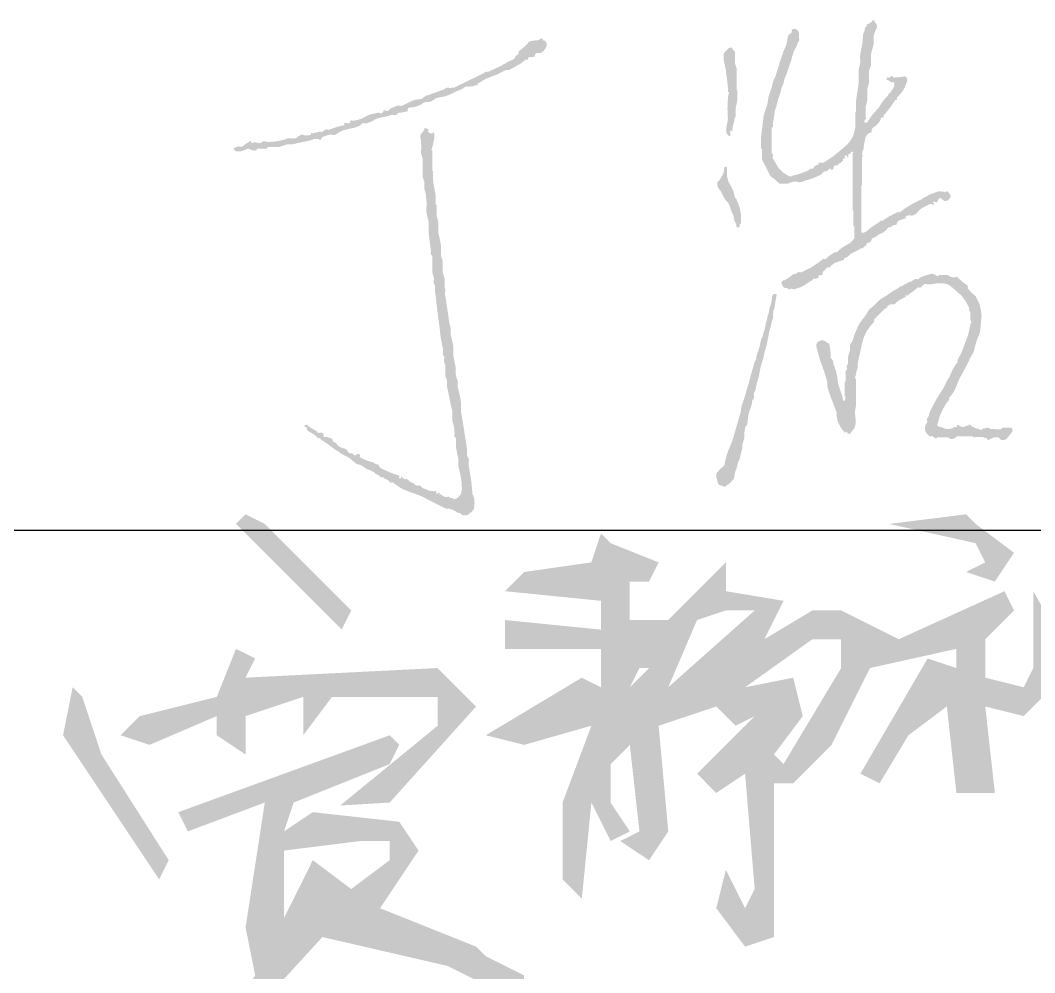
# Model space of a CAD drawing. Extents: x 4579863 to 4663963, y -547270 to -273670.
# Drawn here: x 4622131 to 4623398, y -345978 to -344788 of the extents above; entities that cross this region are included whole.
import ezdxf

# ---------------------------------------------------------------- set-up
doc = ezdxf.new("R2010")
doc.units = 0
doc.header["$LTSCALE"] = 1000
doc.header["$MEASUREMENT"] = 0
doc.layers.get('0').update_dxf_attribs({"linetype": 'CONTINUOUS'})

msp = doc.modelspace()

# ---------------------------------------------------------------- hatches: boundary and pattern name
h = msp.add_hatch(color=256)
h.dxf.hatch_style = 1
h.paths.add_polyline_path([(4622615.4, -344901.7), (4622615, -344900), (4622615.3, -344898.8), (4622616.5, -344897.4), (4622622.7, -344896.7), (4622625.9, -344895.9), (4622631.7, -344893.6), (4622634.2, -344891.4), (4622636, -344890.6), (4622639.3, -344890.3), (4622642.8, -344890), (4622644.6, -344889.4), (4622647.5, -344887.6), (4622648.8, -344887), (4622649.4, -344886.5), (4622650.2, -344885.4), (4622661.1, -344883.4), (4622666.5, -344881.5), (4622676.4, -344876.7), (4622681, -344875), (4622683.2, -344873.9), (4622687.3, -344871.2), (4622690.7, -344871), (4622692.5, -344870.9), (4622696, -344870.7), (4622698.5, -344869.8), (4622699.8, -344869.4), (4622702.5, -344869.1), (4622702.3, -344867.7), (4622703.3, -344866.5), (4622704.7, -344866.3), (4622709.6, -344863), (4622712.3, -344861.6), (4622717.8, -344859.3), (4622720.8, -344858), (4622722.3, -344857.5), (4622725.4, -344856.5), (4622730.2, -344854.1), (4622732.6, -344852.9), (4622737.4, -344850.5), (4622741, -344850.4), (4622743, -344849.7), (4622746.1, -344847.8), (4622753, -344844.3), (4622756.3, -344842.2), (4622762.4, -344837.5), (4622763.7, -344837.5), (4622764.4, -344837.5), (4622765.7, -344837.5), (4622765.5, -344836.1), (4622765.8, -344835.2), (4622766.8, -344834.2), (4622769.9, -344834.3), (4622771.5, -344834.1), (4622774.4, -344833.1), (4622774, -344831.1), (4622775.7, -344829.2), (4622777.7, -344829.3), (4622780.7, -344829.1), (4622782.4, -344828.5), (4622784.7, -344826.6), (4622786.6, -344824.2), (4622787.4, -344822.9), (4622788.6, -344820), (4622789, -344818.1), (4622788.7, -344816.7), (4622787.5, -344815.1), (4622786.8, -344813.9), (4622785.6, -344813.3), (4622784.2, -344813.5), (4622784.2, -344812.6), (4622784.2, -344812.2), (4622784.2, -344811.3), (4622781.9, -344811), (4622780.5, -344811.5), (4622778.8, -344813), (4622774.1, -344813.3), (4622771.8, -344813.7), (4622767.3, -344814.6), (4622762.2, -344820), (4622759.5, -344822.5), (4622753.7, -344827.1), (4622753.9, -344829.4), (4622753, -344831), (4622751, -344832), (4622749.6, -344833.5), (4622749, -344834.5), (4622748.3, -344836.4), (4622741.1, -344839.8), (4622737.6, -344841.6), (4622730.8, -344845.6), (4622724.7, -344848.4), (4622721.7, -344849.8), (4622715.6, -344852.7), (4622713.3, -344852.4), (4622711.8, -344852.9), (4622710.1, -344854.3), (4622695.3, -344861.5), (4622687.9, -344865.1), (4622673.1, -344872.3), (4622670.9, -344872.3), (4622669.8, -344872.5), (4622667.7, -344872.9), (4622664.8, -344872.2), (4622662.9, -344872.7), (4622660.6, -344874.5), (4622655.1, -344876.5), (4622652.4, -344877.5), (4622647, -344879.4), (4622645, -344879.7), (4622644, -344880.2), (4622642.6, -344881.6), (4622639.9, -344881.8), (4622638.4, -344882.2), (4622636.1, -344883.8), (4622634.6, -344884.6), (4622633.9, -344885.1), (4622632.8, -344886.5), (4622628, -344886.9), (4622625.5, -344887.3), (4622620.8, -344888.7), (4622615.6, -344891.3), (4622613, -344892.6), (4622607.8, -344895.2), (4622603.8, -344894.6), (4622601.5, -344895), (4622598, -344896.8), (4622594.5, -344897.9), (4622592.7, -344899), (4622590.3, -344901.7), (4622587.8, -344900.9), (4622586.4, -344900.8), (4622583.8, -344901.2), (4622584.5, -344901.4), (4622584.8, -344902.3), (4622584.3, -344902.8), (4622583.1, -344904.3), (4622581, -344904.6), (4622579.4, -344903.4), (4622570.4, -344905.2), (4622565.9, -344906.8), (4622557.7, -344911), (4622553, -344912.6), (4622550.6, -344913.2), (4622545.7, -344913.7), (4622545.6, -344913.2), (4622545, -344912.9), (4622544.6, -344913.2), (4622543.5, -344913.7), (4622543.1, -344914.8), (4622543.5, -344915.9), (4622541.6, -344917), (4622540.1, -344917.1), (4622538.1, -344916.4), (4622537.2, -344916.1), (4622536.5, -344916.3), (4622535.9, -344917), (4622535.9, -344917.8), (4622535.9, -344918.3), (4622535.9, -344919.2), (4622527.9, -344921.1), (4622524, -344922.3), (4622516.3, -344925.1), (4622514.2, -344924.4), (4622512.7, -344924.6), (4622510.8, -344925.7), (4622509.1, -344927.2), (4622507.6, -344927.7), (4622505.4, -344927.3), (4622501.5, -344928.2), (4622499.5, -344928.7), (4622495.6, -344929.5), (4622495.3, -344929.1), (4622495, -344928.9), (4622494.5, -344929), (4622494.5, -344929.8), (4622494.5, -344930.3), (4622494.5, -344931.1), (4622491.1, -344932), (4622489.2, -344932.1), (4622485.8, -344931.7), (4622483.7, -344931), (4622482.2, -344931.1), (4622480.3, -344932.2), (4622478.4, -344933.1), (4622477.4, -344933.9), (4622476, -344935.5), (4622473.8, -344935.5), (4622472.7, -344935.6), (4622470.5, -344936), (4622467.1, -344935.5), (4622465.1, -344935.8), (4622461.8, -344937.1), (4622453.2, -344939), (4622448.8, -344939.6), (4622440, -344940.4), (4622436.7, -344939.3), (4622434.3, -344939.6), (4622431.3, -344941.5), (4622428.2, -344941.3), (4622426.7, -344941.1), (4622423.7, -344940.4), (4622422.1, -344941.2), (4622421.1, -344941.3), (4622419.3, -344940.9), (4622419.7, -344940.1), (4622419.5, -344939.3), (4622418.8, -344938.8), (4622414.3, -344941.6), (4622412.1, -344943.1), (4622407.9, -344946.4), (4622404.4, -344945.7), (4622402.4, -344946), (4622399.2, -344947.5), (4622398.2, -344947.7), (4622397.7, -344948.8), (4622398.1, -344949.6), (4622399, -344950.5), (4622399.4, -344951), (4622400.3, -344951.8), (4622404.4, -344951.9), (4622406.6, -344951.7), (4622410.6, -344950.7), (4622414.1, -344948.8), (4622416.8, -344948.7), (4622420.4, -344950.2), (4622422.9, -344951.1), (4622424.7, -344950.9), (4622427, -344949.6), (4622427, -344949.2), (4622427, -344949), (4622427, -344948.6), (4622431.8, -344948.6), (4622434.2, -344948.6), (4622438.9, -344948.6), (4622439.8, -344947.7), (4622440.2, -344947.3), (4622441.1, -344946.4), (4622446.6, -344946.4), (4622449.3, -344946.4), (4622454.7, -344946.4), (4622458.7, -344945.1), (4622460.6, -344944.4), (4622464.5, -344943.1), (4622470, -344943.2), (4622472.8, -344942.8), (4622478.2, -344941.5), (4622484.3, -344940.2), (4622487.3, -344939.6), (4622493.4, -344938.2), (4622497.5, -344936.7), (4622499.9, -344936.3), (4622504.3, -344936.6), (4622504.6, -344937.4), (4622505.8, -344937.7), (4622506.5, -344937.1), (4622507.3, -344935.8), (4622507.8, -344935.2), (4622508.6, -344933.9), (4622511.9, -344932.8), (4622513.5, -344932.2), (4622516.8, -344931.1), (4622519.7, -344931.1), (4622521.1, -344931.2), (4622523.9, -344931.7), (4622530.9, -344927.2), (4622534.9, -344925.5), (4622543, -344923.5), (4622548.1, -344922.5), (4622550.7, -344921.7), (4622555.5, -344919.7), (4622556.6, -344918.6), (4622557.1, -344918.1), (4622558.2, -344917), (4622563.3, -344916.8), (4622566, -344916.2), (4622570.7, -344914.3), (4622574.4, -344912), (4622576.4, -344911.1), (4622580.5, -344909.9), (4622584.9, -344909), (4622587.1, -344908.6), (4622591.4, -344907.7), (4622594.2, -344906.4), (4622596, -344906.2), (4622599, -344906.6), (4622600.9, -344906.3), (4622602, -344905.6), (4622602.9, -344903.9), (4622607.9, -344903.3), (4622610.4, -344902.9)])
h.paths.add_polyline_path([(4622648.6, -344998.9), (4622647.5, -344993.2), (4622646.6, -344986.7), (4622646.5, -344983.4), (4622647, -344976.9), (4622646.5, -344976.9), (4622645.9, -344976.9), (4622645.9, -344966.4), (4622645.9, -344961.2), (4622645.9, -344950.7), (4622645, -344950.4), (4622644.7, -344949.2), (4622645.3, -344948.6), (4622646.9, -344942.5), (4622647.6, -344939.5), (4622648.6, -344933.3), (4622648.6, -344931.1), (4622648.4, -344929.9), (4622647.5, -344927.9), (4622645.7, -344929.5), (4622643.6, -344929.6), (4622641.5, -344928.4), (4622640.9, -344928.2), (4622640.5, -344927.3), (4622641, -344926.8), (4622641, -344925.2), (4622640.3, -344924.1), (4622638.8, -344923.5), (4622637.3, -344923.1), (4622636.3, -344923.2), (4622635, -344924.1), (4622635.7, -344924.2), (4622636, -344925.2), (4622635.5, -344925.7), (4622634.1, -344927.5), (4622633.3, -344928.4), (4622631.7, -344930), (4622631.1, -344932.1), (4622631, -344933.3), (4622631.2, -344935.5), (4622632.1, -344942.8), (4622632.2, -344946.6), (4622631.7, -344954), (4622632.6, -344957.1), (4622633, -344958.6), (4622633.9, -344961.6), (4622633.9, -344970.8), (4622633.9, -344975.4), (4622633.9, -344984.5), (4622634.8, -344986.7), (4622635.2, -344987.8), (4622636.1, -344989.9), (4622635.7, -344996.1), (4622636.1, -344999.3), (4622637.7, -345005.2), (4622638.6, -345013.9), (4622638.7, -345018.3), (4622638.3, -345027), (4622639.3, -345032.3), (4622640, -345034.9), (4622641.5, -345040), (4622641.5, -345046.1), (4622641.5, -345049.2), (4622641.5, -345055.3), (4622641.7, -345057), (4622641.8, -345057.9), (4622642.1, -345059.7), (4622642.9, -345066.6), (4622643.4, -345070.1), (4622644.2, -345077.1), (4622643.8, -345079.3), (4622644.3, -345080.9), (4622645.9, -345082.5), (4622645.9, -345090.8), (4622645.9, -345094.9), (4622645.9, -345103.2), (4622646.7, -345106.3), (4622647.2, -345107.8), (4622648.1, -345110.8), (4622647.4, -345114.3), (4622647.6, -345116.4), (4622649.1, -345119.6), (4622649.1, -345122.2), (4622649.1, -345123.5), (4622649.1, -345126.1), (4622649.4, -345127.8), (4622649.5, -345128.7), (4622649.7, -345130.4), (4622650.6, -345137.4), (4622651, -345140.9), (4622651.9, -345147.9), (4622652.3, -345151.8), (4622652.5, -345153.8), (4622653, -345157.7), (4622653.8, -345163.8), (4622654.3, -345166.8), (4622655.1, -345172.9), (4622655.9, -345181.7), (4622656.6, -345186.1), (4622658.4, -345194.7), (4622659.3, -345199), (4622659.4, -345201.3), (4622658.9, -345205.6), (4622659.8, -345206.9), (4622660.3, -345207.6), (4622661.1, -345208.9), (4622660.3, -345212.7), (4622660.6, -345215.1), (4622662.2, -345218.7), (4622662.2, -345224.3), (4622662.2, -345227.2), (4622662.2, -345232.8), (4622663.1, -345235), (4622663.5, -345236.1), (4622664.4, -345238.3), (4622664.2, -345244.4), (4622664.6, -345247.6), (4622666, -345253.5), (4622667.7, -345262.7), (4622668.7, -345267.3), (4622670.9, -345276.4), (4622670.9, -345281.2), (4622670.9, -345283.6), (4622670.9, -345288.4), (4622672.7, -345294.8), (4622673.2, -345298.1), (4622673.7, -345304.7), (4622673.3, -345307), (4622673.8, -345308.5), (4622675.3, -345310.2), (4622675.3, -345314.5), (4622675.3, -345316.7), (4622675.3, -345321), (4622676.6, -345327.6), (4622677.2, -345330.9), (4622678.6, -345337.4), (4622678.4, -345343.5), (4622678.7, -345346.7), (4622680.2, -345352.6), (4622681.9, -345361), (4622682.4, -345365.3), (4622682.9, -345373.9), (4622682.1, -345378.4), (4622681, -345380.8), (4622678, -345384.2), (4622675.2, -345385.9), (4622672.8, -345386.1), (4622669.8, -345384.8), (4622668.4, -345384.7), (4622667.5, -345384.3), (4622666.6, -345383.1), (4622663.3, -345383.7), (4622661.4, -345383.5), (4622658.4, -345382), (4622657.4, -345380.8), (4622656.1, -345380.4), (4622654.6, -345380.9), (4622655.1, -345379.7), (4622655, -345378.6), (4622654, -345377.7), (4622653, -345378.8), (4622652.4, -345379.3), (4622651.3, -345380.4), (4622651.1, -345378.9), (4622651, -345378.1), (4622650.7, -345375.9), (4622649.4, -345376.6), (4622647.9, -345376.8), (4622645.9, -345376), (4622642.7, -345376), (4622641, -345375.5), (4622638.3, -345373.9), (4622635.1, -345373.2), (4622633.5, -345372.3), (4622631.2, -345370.1), (4622631, -345369.4), (4622630.1, -345369.1), (4622629.5, -345369.5), (4622626.5, -345369.3), (4622624.8, -345368.7), (4622622.5, -345366.8), (4622619, -345365), (4622617.3, -345363.9), (4622614.3, -345361.3), (4622612, -345361.4), (4622610.7, -345361), (4622608.8, -345359.7), (4622608, -345358.8), (4622607.5, -345358.4), (4622606.7, -345357.5), (4622606.7, -345358.6), (4622606.7, -345359.2), (4622606.7, -345360.3), (4622605.8, -345360.3), (4622605.4, -345360.3), (4622604.5, -345360.3), (4622604.1, -345359.2), (4622604.5, -345358), (4622605.6, -345357.5), (4622595.8, -345354), (4622591, -345352.1), (4622581.6, -345347.7), (4622579.9, -345346.1), (4622579.2, -345345), (4622578.4, -345342.8), (4622575.8, -345342.7), (4622574.4, -345342.2), (4622572.4, -345340.6), (4622565, -345338.4), (4622561.3, -345336.9), (4622554.4, -345333.6), (4622555.5, -345333.1), (4622555.9, -345331.9), (4622555.5, -345330.8), (4622553.9, -345330.1), (4622552.8, -345330), (4622551.1, -345330.3), (4622550.9, -345331.3), (4622549.8, -345331.8), (4622548.9, -345331.4), (4622547.4, -345330.6), (4622546.7, -345330), (4622545.7, -345328.7), (4622543.7, -345329.2), (4622542.3, -345328.8), (4622540.8, -345327.6), (4622539.1, -345325), (4622537.7, -345323.8), (4622534.8, -345322.7), (4622531.4, -345321.7), (4622529.7, -345320.7), (4622527.2, -345318.3), (4622525.4, -345316.3), (4622524.2, -345315.5), (4622521.7, -345314.5), (4622521.5, -345312.5), (4622520.8, -345311.2), (4622519, -345310.2), (4622517, -345309.7), (4622516, -345309.3), (4622514.1, -345308.5), (4622512.4, -345308.9), (4622511.3, -345308.7), (4622509.7, -345308), (4622510.1, -345306.2), (4622509.8, -345305), (4622508.6, -345303.6), (4622507.4, -345303.3), (4622506.7, -345303.2), (4622505.4, -345303.1), (4622504.3, -345303.9), (4622502.5, -345303.3), (4622502.1, -345302), (4622497.2, -345299.1), (4622494.8, -345297.6), (4622490.1, -345294.4), (4622489, -345293.3), (4622487.1, -345293.6), (4622486.3, -345294.9), (4622485.9, -345295.1), (4622485.7, -345295.5), (4622485.8, -345296), (4622487.1, -345295.8), (4622488, -345296.1), (4622489, -345297.1), (4622489.5, -345299.7), (4622490.5, -345301.2), (4622492.9, -345302.5), (4622497.4, -345305), (4622499.5, -345306.6), (4622503.2, -345310.2), (4622504.6, -345309.9), (4622505.8, -345310.5), (4622506.5, -345311.8), (4622514.1, -345316.7), (4622517.8, -345319.3), (4622525, -345324.9), (4622527.8, -345326.3), (4622529.1, -345327.2), (4622531.5, -345329.2), (4622539.9, -345333.6), (4622543.9, -345336.2), (4622551.1, -345342.3), (4622555, -345343.4), (4622556.9, -345344.2), (4622560.4, -345346.1), (4622562.8, -345348.2), (4622564.4, -345349.1), (4622567.5, -345349.9), (4622571.2, -345351.6), (4622573, -345352.7), (4622576.2, -345355.4), (4622578.6, -345356.4), (4622579.8, -345357.2), (4622581.6, -345359.2), (4622583.1, -345358.6), (4622584.4, -345359), (4622585.4, -345360.3), (4622589.1, -345361.8), (4622590.8, -345362.9), (4622593.6, -345365.7), (4622595.9, -345365.4), (4622597.3, -345365.8), (4622599, -345367.3), (4622606.4, -345372.3), (4622610.4, -345374.4), (4622618.7, -345377.7), (4622628.5, -345381.1), (4622633.4, -345383.2), (4622642.6, -345388), (4622650.9, -345392.1), (4622655, -345394.2), (4622663.3, -345398.4), (4622666.4, -345398.3), (4622668, -345398.5), (4622670.9, -345399.5), (4622673.6, -345400.8), (4622674.9, -345401.6), (4622677.5, -345403.3), (4622679.9, -345403.6), (4622681.2, -345404.3), (4622682.9, -345406), (4622686.6, -345406.7), (4622688.8, -345406.4), (4622692.2, -345404.9), (4622693, -345403.3), (4622694.2, -345402.6), (4622696, -345402.7), (4622695.7, -345401.3), (4622696.3, -345400.1), (4622697.6, -345399.5), (4622698.5, -345393.9), (4622698.6, -345391), (4622698.2, -345385.3), (4622697.3, -345383.1), (4622696.9, -345382), (4622696, -345379.9), (4622695, -345367.6), (4622694.2, -345361.5), (4622692.2, -345349.4), (4622691.3, -345344.6), (4622691.2, -345342.2), (4622691.6, -345337.4), (4622690.8, -345335.2), (4622690.3, -345334.1), (4622689.4, -345331.9), (4622689, -345322.3), (4622688.4, -345317.5), (4622686.7, -345308), (4622684.9, -345295.8), (4622683.9, -345289.7), (4622681.8, -345277.5), (4622681.8, -345272.7), (4622681.8, -345270.3), (4622681.8, -345265.5), (4622680.3, -345257.6), (4622679.5, -345253.7), (4622677.5, -345245.9), (4622677.8, -345241.1), (4622677.5, -345238.5), (4622675.8, -345233.9), (4622675, -345229.6), (4622674.9, -345227.4), (4622675.3, -345223), (4622674, -345216.5), (4622673.4, -345213.2), (4622672, -345206.7), (4622672, -345201.9), (4622672, -345199.5), (4622672, -345194.7), (4622670.7, -345189), (4622670.1, -345186.2), (4622668.8, -345180.5), (4622669, -345174.9), (4622668.7, -345171.9), (4622667.1, -345166.4), (4622665.5, -345154.6), (4622664.6, -345148.7), (4622662.8, -345137), (4622661.9, -345131.4), (4622661.8, -345128.5), (4622662.2, -345122.8), (4622661.8, -345122.8), (4622661.1, -345122.8), (4622661.1, -345118), (4622661.1, -345115.6), (4622661.1, -345110.8), (4622660.3, -345107.8), (4622659.8, -345106.3), (4622658.9, -345103.2), (4622658.9, -345097.6), (4622658.9, -345094.7), (4622658.9, -345089.1), (4622658.1, -345086.4), (4622657.6, -345085.1), (4622656.8, -345082.5), (4622656.8, -345077.7), (4622656.8, -345075.3), (4622656.8, -345070.5), (4622655.7, -345064), (4622655.1, -345060.7), (4622653.5, -345054.2), (4622653.5, -345048.5), (4622653.5, -345045.7), (4622653.5, -345040), (4622652.6, -345037), (4622652.2, -345035.5), (4622651.3, -345032.4), (4622651.3, -345026.8), (4622651.3, -345023.9), (4622651.3, -345018.3), (4622650.9, -345018.3), (4622650.2, -345018.3), (4622650.2, -345013.9), (4622650.2, -345011.7), (4622650.2, -345007.4), (4622649.1, -345001.7)])
h.paths.add_polyline_path([(4623059.2, -345211), (4623060.6, -345204), (4623061.5, -345200.5), (4623063.6, -345193.6), (4623064.4, -345189.3), (4623064.9, -345187.1), (4623065.7, -345182.7), (4623066.7, -345177.4), (4623067.4, -345174.8), (4623069, -345169.7), (4623069.6, -345165.6), (4623070.2, -345163.6), (4623071.7, -345159.9), (4623071.5, -345154.6), (4623071.9, -345151.8), (4623073.4, -345146.8), (4623074.4, -345140.2), (4623075, -345137), (4623076.1, -345130.4), (4623074.8, -345130.2), (4623074.1, -345130.1), (4623072.8, -345129.9), (4623071.9, -345130.8), (4623071.5, -345131.2), (4623070.6, -345132.1), (4623069.7, -345138.9), (4623069, -345142.4), (4623066.8, -345149), (4623066.4, -345152.5), (4623066, -345154.3), (4623064.7, -345157.7), (4623064.1, -345161.2), (4623063.7, -345163), (4623062.5, -345166.4), (4623061.6, -345171.7), (4623060.9, -345174.3), (4623059.2, -345179.5), (4623058.7, -345182.2), (4623058.3, -345183.5), (4623057, -345186), (4623055.9, -345189.9), (4623055.5, -345191.8), (4623054.8, -345195.8), (4623053.1, -345201), (4623052.2, -345203.6), (4623050.5, -345208.9), (4623050.2, -345211.6), (4623049.7, -345213), (4623048.3, -345215.4), (4623043.6, -345232.4), (4623041.2, -345240.9), (4623036.3, -345257.9), (4623034.6, -345263.1), (4623033.7, -345265.7), (4623032, -345270.9), (4623031.3, -345276), (4623030.8, -345278.6), (4623029.3, -345283.5), (4623025.8, -345295.7), (4623024.1, -345301.8), (4623020.5, -345314), (4623016.1, -345324.3), (4623014.2, -345329.7), (4623011.3, -345340.6), (4623010.8, -345343.8), (4623009.6, -345345.5), (4623006.9, -345347.2), (4623004.5, -345349.8), (4623003.3, -345351.1), (4623000.9, -345353.7), (4623000.7, -345357.7), (4623000.9, -345359.7), (4623002, -345363.5), (4623002.6, -345366.4), (4623003.8, -345368.1), (4623006.4, -345369.5), (4623008.2, -345369.6), (4623009.3, -345370), (4623010.7, -345371.1), (4623016, -345367.7), (4623018.5, -345365.5), (4623022.7, -345360.8), (4623023.6, -345354.8), (4623024.4, -345351.8), (4623026.5, -345346.1), (4623027.3, -345342), (4623028, -345340), (4623029.8, -345336.3), (4623030.9, -345331), (4623031.5, -345328.4), (4623033.1, -345323.2), (4623033.3, -345317.9), (4623033.9, -345315.1), (4623035.8, -345310.2), (4623035.7, -345304.5), (4623035.9, -345301.6), (4623036.9, -345296), (4623037.8, -345295.1), (4623038.2, -345294.7), (4623039.1, -345293.8), (4623039.7, -345288.6), (4623040.1, -345286), (4623040.7, -345280.7), (4623042.4, -345275.5), (4623043.3, -345272.9), (4623045, -345267.7), (4623045.2, -345264.4), (4623045.8, -345262.6), (4623047.8, -345260.1), (4623047.5, -345256.1), (4623047.8, -345253.9), (4623049.4, -345250.3), (4623050.9, -345243.2), (4623051.8, -345239.7), (4623053.8, -345232.8), (4623055.4, -345224), (4623056.5, -345219.6)])
h.paths.add_polyline_path([(4623175.2, -345268.8), (4623175.2, -345255.7), (4623175.2, -345249.2), (4623175.2, -345236.1), (4623174, -345235.5), (4623173.8, -345233.8), (4623174.7, -345232.8), (4623175.4, -345228.4), (4623175.9, -345226.2), (4623177.4, -345221.9), (4623177.3, -345217.6), (4623177.5, -345215.3), (4623178.5, -345211), (4623180, -345204.1), (4623180.8, -345200.6), (4623182.3, -345193.6), (4623184.2, -345186.4), (4623185.5, -345182.9), (4623188.8, -345176.2), (4623192.3, -345171.2), (4623194.2, -345168.8), (4623198.1, -345164.2), (4623197.7, -345162.9), (4623197.9, -345162), (4623198.6, -345160.9), (4623203.6, -345155.9), (4623206.1, -345153.4), (4623211.1, -345148.4), (4623212.5, -345147.8), (4623213.1, -345147.4), (4623214.4, -345146.8), (4623214.2, -345145.4), (4623215.2, -345144.2), (4623216.6, -345144.1), (4623217.6, -345143.1), (4623218.5, -345142.8), (4623219.9, -345143), (4623222.5, -345143), (4623224.2, -345142.3), (4623225.8, -345140.2), (4623230.2, -345137.2), (4623232.5, -345135.9), (4623237.3, -345133.7), (4623237.3, -345132.8), (4623237.3, -345132.4), (4623237.3, -345131.5), (4623238.8, -345132.1), (4623240.1, -345131.7), (4623241.1, -345130.4), (4623245.9, -345127.2), (4623248.2, -345125.5), (4623252.5, -345121.7), (4623254.5, -345122.2), (4623255.9, -345121.9), (4623257.4, -345120.6), (4623258.7, -345119.3), (4623259.4, -345118.7), (4623260.7, -345117.4), (4623264.4, -345117.9), (4623266.2, -345118), (4623270, -345117.9), (4623274.2, -345117), (4623276.5, -345116.7), (4623280.8, -345116.8), (4623285, -345117), (4623287.2, -345117.3), (4623291.2, -345118.5), (4623297.6, -345123.9), (4623300.7, -345126.6), (4623307, -345132.1), (4623311.4, -345138.1), (4623313.3, -345141.3), (4623316.8, -345147.9), (4623316.1, -345149.5), (4623316.5, -345151.1), (4623317.9, -345152.2), (4623317.9, -345156.6), (4623317.9, -345158.8), (4623317.9, -345163.1), (4623319, -345163.7), (4623319.3, -345165.4), (4623318.4, -345166.4), (4623315.8, -345178.4), (4623314.1, -345184.3), (4623309.7, -345195.8), (4623307, -345203), (4623305.3, -345206.5), (4623301.5, -345213.2), (4623302.1, -345214.7), (4623301.7, -345216), (4623300.4, -345217), (4623296.7, -345223.1), (4623295.1, -345226.3), (4623292.3, -345232.8), (4623291.7, -345234.3), (4623291.2, -345235), (4623290.1, -345236.1), (4623287.9, -345240.4), (4623286.8, -345242.6), (4623284.7, -345247), (4623276.9, -345259.3), (4623273.3, -345265.6), (4623266.7, -345278.6), (4623266.2, -345281.8), (4623265.5, -345283.6), (4623263.4, -345286.2), (4623264.2, -345289), (4623263.9, -345290.9), (4623262.3, -345293.3), (4623261.7, -345293.4), (4623261.4, -345294.4), (4623261.8, -345294.9), (4623261.3, -345298.4), (4623261.5, -345300.4), (4623262.9, -345303.6), (4623264.6, -345305.4), (4623265.5, -345306.2), (4623267.2, -345308), (4623269.7, -345307.6), (4623271.3, -345308), (4623273.2, -345309.6), (4623274.2, -345310.5), (4623275.9, -345310.2), (4623276.5, -345309.1), (4623281.7, -345309.1), (4623284.3, -345309.1), (4623289.6, -345309.1), (4623293, -345311), (4623295.7, -345311.1), (4623299.4, -345309.6), (4623300, -345309.2), (4623300.3, -345308.8), (4623300.4, -345308), (4623308.7, -345308), (4623312.9, -345308), (4623321.1, -345308), (4623321.8, -345309.1), (4623323.4, -345309.4), (4623324.4, -345308.5), (4623330.1, -345308.5), (4623333, -345308.8), (4623338.6, -345310.2), (4623338.8, -345311.4), (4623339.5, -345312.1), (4623340.7, -345312.3), (4623345.3, -345309.9), (4623348.1, -345309.2), (4623353.3, -345309.1), (4623354.6, -345310.4), (4623355.2, -345311), (4623356.5, -345312.3), (4623359.2, -345312.5), (4623360.6, -345312.3), (4623363.1, -345311.2), (4623365.9, -345307.7), (4623367.3, -345306), (4623370.2, -345302.5), (4623370.7, -345300.4), (4623370.4, -345298.9), (4623369.1, -345297.1), (4623364.7, -345297.1), (4623362.5, -345297.1), (4623358.2, -345297.1), (4623357.3, -345298), (4623356.9, -345298.4), (4623356, -345299.3), (4623350.8, -345299), (4623348.2, -345298.9), (4623342.9, -345298.7), (4623341.1, -345297.4), (4623339.6, -345297.1), (4623337.5, -345297.6), (4623335.9, -345297.8), (4623335.2, -345297.9), (4623333.7, -345298.2), (4623332.4, -345299.7), (4623330.3, -345299.9), (4623328.8, -345298.7), (4623325.1, -345297.9), (4623323.3, -345297.2), (4623320.1, -345295.5), (4623318.5, -345294.1), (4623317.6, -345293.5), (4623315.7, -345292.7), (4623315.7, -345293.6), (4623315.7, -345294), (4623315.7, -345294.9), (4623314.4, -345294.6), (4623313.7, -345294.5), (4623312.4, -345294.4), (4623311.8, -345295), (4623311.5, -345295.3), (4623310.8, -345296), (4623307.9, -345296.1), (4623306.3, -345295.7), (4623303.7, -345294.4), (4623303.1, -345293.7), (4623302.4, -345293.5), (4623301.5, -345293.8), (4623301.5, -345294.7), (4623301.5, -345295.1), (4623301.5, -345296), (4623298.8, -345296.1), (4623297.2, -345296.6), (4623295, -345298.2), (4623289.8, -345298.7), (4623286.9, -345298.4), (4623281.9, -345296.5), (4623279.6, -345296.1), (4623278.5, -345295.6), (4623276.5, -345294.4), (4623278.9, -345285.2), (4623280.6, -345280.6), (4623284.7, -345272), (4623287.2, -345267.9), (4623288.6, -345265.9), (4623291.7, -345262.2), (4623291.2, -345260.7), (4623291.6, -345259.4), (4623292.8, -345258.4), (4623297, -345252.6), (4623298.8, -345249.3), (4623301.5, -345242.6), (4623304.4, -345235.9), (4623306.1, -345232.6), (4623309.7, -345226.3), (4623311.9, -345221.9), (4623313, -345219.8), (4623315.2, -345215.4), (4623317.8, -345210.1), (4623319.2, -345207.5), (4623322.2, -345202.3), (4623324.6, -345192.5), (4623326.1, -345187.7), (4623329.9, -345178.4), (4623330.2, -345176.7), (4623330.3, -345175.8), (4623330.4, -345174), (4623331.1, -345167.5), (4623331.4, -345164.2), (4623332, -345157.7), (4623331.3, -345151.5), (4623330.8, -345148.4), (4623329.3, -345142.4), (4623327.4, -345138.5), (4623326.4, -345136.5), (4623324.4, -345132.6), (4623320.2, -345129.1), (4623318.2, -345127.1), (4623314.6, -345122.8), (4623315.1, -345121), (4623314.5, -345119.5), (4623313, -345118.5), (4623308.1, -345114.9), (4623305.8, -345112.9), (4623301.5, -345108.7), (4623297.4, -345109.4), (4623295, -345109.2), (4623290.5, -345107.3), (4623290.6, -345106.5), (4623285.9, -345106.5), (4623283.5, -345106.5), (4623278.7, -345106.5), (4623278, -345107.6), (4623276.4, -345107.9), (4623275.4, -345107), (4623272, -345105), (4623269.3, -345104.7), (4623265.6, -345105.9), (4623261.6, -345107), (4623259.6, -345107.7), (4623255.8, -345109.2), (4623254.4, -345110.1), (4623253.7, -345110.7), (4623252.5, -345111.9), (4623250.2, -345111.3), (4623248.5, -345111.6), (4623246.5, -345113), (4623245.3, -345113.6), (4623244.7, -345114.1), (4623243.8, -345115.2), (4623242.3, -345114.7), (4623241, -345115.1), (4623240, -345116.3), (4623237, -345117.4), (4623235.5, -345118.2), (4623232.9, -345120.1), (4623231, -345120.4), (4623230, -345120.9), (4623228.6, -345122.3), (4623222.3, -345125.9), (4623219.2, -345127.9), (4623213.3, -345132.1), (4623206.4, -345136.2), (4623203.1, -345138.8), (4623197.5, -345144.6), (4623192.6, -345148.6), (4623190.5, -345151.2), (4623187.2, -345156.6), (4623180.4, -345165.6), (4623177.5, -345170.7), (4623173, -345181.1), (4623171.6, -345186.4), (4623170.5, -345189), (4623167.6, -345193.6), (4623167.7, -345198.5), (4623167.4, -345201), (4623165.9, -345205.6), (4623165.1, -345209.9), (4623165, -345212.1), (4623165.4, -345216.5), (4623164.5, -345218.2), (4623164.1, -345219.1), (4623163.2, -345220.8), (4623164.1, -345222.9), (4623163.7, -345224.7), (4623162.1, -345226.3), (4623162.1, -345231.5), (4623162.1, -345234.1), (4623162.1, -345239.4), (4623161, -345239.4), (4623161, -345246.8), (4623161, -345250.5), (4623161, -345257.9), (4623161.9, -345258.2), (4623162.2, -345259.4), (4623161.6, -345260.1), (4623161.7, -345261.4), (4623161.6, -345262.1), (4623161, -345263.3), (4623160.2, -345263.3), (4623159.7, -345263.3), (4623158.9, -345263.3), (4623158.5, -345260.2), (4623158.2, -345258.7), (4623157.2, -345255.7), (4623155.5, -345250.5), (4623154.6, -345247.9), (4623152.9, -345242.6), (4623151.5, -345232.2), (4623150.3, -345227), (4623146.9, -345217), (4623146.5, -345213.9), (4623145.7, -345212.3), (4623143.6, -345210), (4623143.3, -345202.5), (4623142.9, -345198.8), (4623141.4, -345191.4), (4623140, -345191.7), (4623138.8, -345191.1), (4623138.2, -345189.8), (4623135.4, -345188.4), (4623133.7, -345188), (4623130.5, -345188.2), (4623130.5, -345188.7), (4623129.9, -345189), (4623129.5, -345188.7), (4623126.9, -345190.6), (4623125.8, -345192.6), (4623125.6, -345195.8), (4623127.4, -345202.3), (4623128.3, -345205.6), (4623130, -345212.1), (4623134.1, -345223.1), (4623135.9, -345228.7), (4623139.3, -345239.9), (4623139.2, -345244.5), (4623139.6, -345246.9), (4623140.9, -345251.3), (4623144.9, -345262.3), (4623147, -345267.7), (4623151.2, -345278.6), (4623151.1, -345283.4), (4623151.5, -345285.9), (4623152.9, -345290.5), (4623155.7, -345296.2), (4623157.5, -345298.8), (4623161.6, -345303.6), (4623162.1, -345302.6), (4623163.2, -345302.1), (4623164.3, -345302.5), (4623164.3, -345303.4), (4623164.3, -345303.8), (4623164.3, -345304.7), (4623166.1, -345304.4), (4623167.3, -345304.7), (4623168.7, -345305.8), (4623168.2, -345304), (4623168.8, -345302.5), (4623170.3, -345301.4), (4623171.1, -345299.9), (4623171.7, -345299.2), (4623173, -345298.2), (4623174.3, -345294), (4623174.7, -345291.7), (4623174.7, -345287.3), (4623173.9, -345279.9), (4623174, -345276.1)])
h.paths.add_polyline_path([(4623133.9, -345102.1), (4623135.4, -345101), (4623137.2, -345099.3), (4623138.1, -345098.4), (4623139.8, -345096.7), (4623141.4, -345097.1), (4623142.8, -345096.5), (4623143.6, -345095), (4623147.1, -345092.2), (4623149.2, -345091), (4623153.4, -345089.6), (4623156, -345088.7), (4623157.3, -345088.3), (4623160, -345087.4), (4623160, -345086.8), (4623160, -345085.8), (4623163.8, -345084.1), (4623165.7, -345082.8), (4623168.7, -345079.8), (4623173, -345077.6), (4623175.2, -345076.5), (4623179.6, -345074.4), (4623180.2, -345074), (4623180.5, -345073.5), (4623180.6, -345072.7), (4623182.1, -345073.2), (4623183.5, -345072.9), (4623184.5, -345071.6), (4623185.8, -345070.5), (4623186.6, -345070), (4623188.3, -345069.5), (4623188.1, -345068.1), (4623188.4, -345067.2), (4623189.4, -345066.2), (4623192, -345065.7), (4623193.5, -345064.7), (4623194.8, -345062.4), (4623194.8, -345061.7), (4623194.8, -345060.7), (4623198.5, -345059.3), (4623200.4, -345058.3), (4623203.5, -345055.8), (4623209.1, -345053.1), (4623211.8, -345051.1), (4623216, -345046.6), (4623217.7, -345047), (4623219, -345046.4), (4623219.9, -345044.9), (4623222.2, -345044.3), (4623223.4, -345043.9), (4623225.8, -345043.3), (4623226.4, -345040.6), (4623227.7, -345039.1), (4623230.2, -345037.9), (4623233, -345036.8), (4623234.4, -345036.4), (4623237.3, -345035.7), (4623237.1, -345034.3), (4623237.4, -345033.4), (4623238.4, -345032.4), (4623240, -345032.1), (4623241.6, -345031.9), (4623245.2, -345032.1), (4623247.3, -345031.6), (4623250.3, -345029.7), (4623255, -345024.7), (4623257.9, -345022.5), (4623264, -345019.4), (4623266.2, -345018.2), (4623267.5, -345017.9), (4623270, -345017.7), (4623270.9, -345018.6), (4623272.3, -345018.6), (4623273.2, -345017.7), (4623272.1, -345016.6), (4623271.6, -345016.1), (4623270.5, -345015), (4623272.7, -345014.9), (4623273.9, -345015.2), (4623275.9, -345016.1), (4623277.1, -345013.9), (4623277.6, -345012.8), (4623278.7, -345010.6), (4623280.2, -345010.1), (4623281.5, -345010.5), (4623282.5, -345011.7), (4623283.7, -345012.3), (4623284.4, -345012.8), (4623285.2, -345013.9), (4623287.5, -345014), (4623288.8, -345013.6), (4623290.6, -345012.3), (4623291.5, -345011.4), (4623292, -345011), (4623292.8, -345010.1), (4623293.4, -345007.9), (4623293.1, -345006.4), (4623291.7, -345004.7), (4623290.7, -345002.9), (4623289.4, -345002.1), (4623287.4, -345001.9), (4623287.1, -345002.8), (4623285.9, -345003.1), (4623285.2, -345002.5), (4623280, -345001.9), (4623277.1, -345002.2), (4623272.1, -345004.1), (4623268, -345005.5), (4623265.9, -345006.5), (4623262.3, -345009), (4623260.4, -345009.3), (4623259.4, -345009.9), (4623258, -345011.2), (4623253.6, -345013.4), (4623251.4, -345014.5), (4623247.1, -345016.6), (4623239.9, -345020.9), (4623236.4, -345023.2), (4623229.7, -345028.1), (4623227.4, -345027.8), (4623225.9, -345028.2), (4623224.2, -345029.7), (4623222.3, -345030), (4623221.3, -345030.5), (4623219.9, -345031.9), (4623217.9, -345032.2), (4623216.9, -345032.7), (4623215.5, -345034.1), (4623212.7, -345035.5), (4623211.4, -345036.4), (4623209, -345038.4), (4623206.3, -345038.7), (4623204.9, -345039.4), (4623203, -345041.1), (4623196.1, -345045.4), (4623192.8, -345047.9), (4623186.6, -345053.1), (4623185.1, -345053.3), (4623184.3, -345053.4), (4623182.8, -345053.7), (4623182.6, -345053.2), (4623182.2, -345053.1), (4623181.7, -345053.1), (4623181.7, -345029.6), (4623181.7, -345017.8), (4623181.7, -344994.3), (4623182.8, -344994.3), (4623182.8, -344979.9), (4623182.8, -344972.7), (4623182.8, -344958.4), (4623183.3, -344958.3), (4623183.6, -344957.7), (4623183.4, -344957.3), (4623182.8, -344954.2), (4623183.1, -344952.4), (4623184.5, -344949.6), (4623185.2, -344943.3), (4623185.8, -344940.1), (4623187.2, -344933.9), (4623189.4, -344930.7), (4623191.2, -344929.2), (4623194.8, -344927.9), (4623194.5, -344925.6), (4623194.9, -344924.1), (4623196.4, -344922.4), (4623200.6, -344919.2), (4623202.5, -344917.3), (4623205.7, -344913.2), (4623205.9, -344910.9), (4623207.7, -344909.3), (4623210.1, -344909.4), (4623209.5, -344907.9), (4623209.9, -344906.5), (4623211.1, -344905.5), (4623216.7, -344898.6), (4623219.3, -344895), (4623224.2, -344887.6), (4623225.1, -344887.6), (4623225.5, -344887.6), (4623226.4, -344887.6), (4623225.9, -344885.8), (4623226.5, -344884.3), (4623228, -344883.2), (4623233.5, -344876.6), (4623235.7, -344872.7), (4623238.9, -344864.7), (4623239.2, -344862.7), (4623239, -344861.6), (4623238.4, -344859.8), (4623237.7, -344859.1), (4623237.4, -344858.8), (4623236.7, -344858.2), (4623230.9, -344859.1), (4623227.9, -344859.4), (4623222, -344859.8), (4623221.4, -344858.5), (4623220.2, -344857.9), (4623218.8, -344858.2), (4623217.6, -344859.5), (4623216.1, -344859.9), (4623214.4, -344859.3), (4623213.6, -344860.8), (4623213.5, -344861.9), (4623213.7, -344863), (4623215, -344862.6), (4623215.5, -344863.1), (4623218.1, -344864.9), (4623219.9, -344865.6), (4623223.1, -344865.8), (4623222.9, -344869.9), (4623222.3, -344872), (4623220.4, -344875.6), (4623219.1, -344876.3), (4623218.5, -344877.4), (4623218.8, -344878.9), (4623217.4, -344878.7), (4623216.2, -344879.6), (4623216, -344881), (4623210.5, -344887.1), (4623207.9, -344890.4), (4623203.5, -344897.4), (4623197.2, -344904.4), (4623194.2, -344908.1), (4623188.8, -344915.9), (4623187.7, -344915.9), (4623187.2, -344915.9), (4623186.1, -344915.9), (4623185.6, -344914.1), (4623186.2, -344912.6), (4623187.7, -344911.5), (4623188, -344911.1), (4623187.7, -344910.5), (4623187.2, -344910.4), (4623187.2, -344904.8), (4623187.2, -344901.9), (4623187.2, -344896.3), (4623188.1, -344892.8), (4623188.5, -344891.1), (4623189.4, -344887.6), (4623189.4, -344881.9), (4623189.4, -344879.1), (4623189.4, -344873.4), (4623190.2, -344870.4), (4623190.7, -344868.8), (4623191.5, -344865.8), (4623191.5, -344859.7), (4623191.5, -344856.6), (4623191.5, -344850.5), (4623192.4, -344848.4), (4623192.8, -344847.3), (4623193.7, -344845.1), (4623193.7, -344839.9), (4623193.7, -344837.3), (4623193.7, -344832), (4623194.8, -344826.7), (4623195.5, -344824.1), (4623197, -344819), (4623197, -344814.6), (4623197, -344812.4), (4623197, -344808.1), (4623198.1, -344805), (4623198.6, -344803.5), (4623199.7, -344800.4), (4623201.1, -344797.7), (4623201.3, -344795.8), (4623200.8, -344792.8), (4623199.3, -344791.4), (4623198.7, -344790.4), (4623198.1, -344788.5), (4623196.6, -344788.2), (4623195.5, -344788.8), (4623194.8, -344790.1), (4623192.3, -344791.7), (4623190.9, -344792.5), (4623188.3, -344793.9), (4623188.5, -344795.3), (4623187.9, -344796.5), (4623186.6, -344797.2), (4623185.9, -344800.7), (4623185.3, -344802.5), (4623183.9, -344805.9), (4623183.5, -344814.2), (4623182.9, -344818.4), (4623181.2, -344826.6), (4623180.3, -344832.2), (4623180.2, -344835.1), (4623180.6, -344840.7), (4623179.8, -344844.2), (4623179.3, -344846), (4623178.5, -344849.4), (4623178.5, -344856.2), (4623178.5, -344859.6), (4623178.5, -344866.3), (4623178.2, -344867.9), (4623178.1, -344868.6), (4623177.9, -344870.1), (4623177.1, -344876.2), (4623176.6, -344879.3), (4623175.7, -344885.4), (4623175.5, -344886.9), (4623175.4, -344887.7), (4623175.2, -344889.2), (4623175.2, -344894.6), (4623175.2, -344897.4), (4623175.2, -344902.8), (4623174.1, -344902.8), (4623174.1, -344910.7), (4623174.1, -344914.6), (4623174.1, -344922.4), (4623173.1, -344926.8), (4623172.5, -344929), (4623171.4, -344933.3), (4623167, -344940.1), (4623164.3, -344943.2), (4623158.3, -344948.6), (4623149.3, -344956), (4623144.6, -344959.5), (4623134.9, -344966), (4623132.3, -344966), (4623131, -344966), (4623128.4, -344966), (4623128.4, -344966.9), (4623128.4, -344967.3), (4623128.4, -344968.2), (4623125, -344969.4), (4623123.3, -344970.7), (4623121.3, -344973.6), (4623118.9, -344973.4), (4623117.4, -344974.1), (4623115.8, -344975.8), (4623108.1, -344978.7), (4623104.2, -344980), (4623096.2, -344982.3), (4623094.4, -344983.1), (4623093.3, -344983.2), (4623091.3, -344982.9), (4623085.6, -344979.5), (4623082.9, -344977.3), (4623078.3, -344972.5), (4623075.2, -344967.3), (4623073.7, -344964.7), (4623070.6, -344959.5), (4623071.5, -344957.4), (4623071.1, -344955.6), (4623069.6, -344954), (4623069.6, -344941.4), (4623069.6, -344935.1), (4623069.6, -344922.4), (4623071.1, -344921.3), (4623071.6, -344919.9), (4623071.2, -344918.1), (4623072.1, -344912.8), (4623072.5, -344910.2), (4623073.4, -344905), (4623073.7, -344901.4), (4623074.2, -344899.6), (4623075.5, -344896.3), (4623077.4, -344888.8), (4623078.5, -344885.1), (4623081, -344877.8), (4623081.8, -344873.7), (4623082.4, -344871.7), (4623084.3, -344868), (4623085.5, -344862.6), (4623086.4, -344859.9), (4623088.6, -344854.9), (4623090.8, -344848.4), (4623091.9, -344845.1), (4623094.1, -344838.6), (4623096.3, -344830.4), (4623097.8, -344826.4), (4623101.7, -344819), (4623102.3, -344816.6), (4623102.9, -344815.4), (4623104.4, -344813.5), (4623103.9, -344809.6), (4623103.8, -344807.6), (4623103.9, -344803.7), (4623102.9, -344801.6), (4623102, -344800.6), (4623100, -344799.3), (4623097.9, -344798.8), (4623096.4, -344799.1), (4623094.6, -344800.4), (4623095.1, -344802.2), (4623094.5, -344803.7), (4623093, -344804.8), (4623091.9, -344805.9), (4623091.3, -344806.4), (4623090.2, -344807.5), (4623088.9, -344815.8), (4623087.6, -344820), (4623084.3, -344827.7), (4623082.5, -344832.9), (4623081.6, -344835.5), (4623079.9, -344840.7), (4623079.5, -344842.5), (4623079.2, -344843.3), (4623078.8, -344845.1), (4623077.1, -344850.3), (4623076.2, -344852.9), (4623074.5, -344858.2), (4623072.2, -344863.2), (4623071.3, -344865.8), (4623070.1, -344871.2), (4623068.4, -344876.5), (4623067.5, -344879.1), (4623065.7, -344884.3), (4623064.8, -344891.4), (4623063.9, -344895), (4623061.4, -344901.7), (4623060.1, -344906), (4623059.7, -344908.2), (4623059.2, -344912.6), (4623058.3, -344919.6), (4623057.9, -344923.1), (4623057, -344930), (4623056.8, -344931.8), (4623056.7, -344932.7), (4623056.5, -344934.4), (4623056.5, -344940.1), (4623056.5, -344942.9), (4623056.5, -344948.6), (4623056.9, -344948.6), (4623057.6, -344948.6), (4623057.6, -344953.8), (4623057.6, -344956.4), (4623057.6, -344961.6), (4623057.8, -344962.1), (4623057.9, -344962.3), (4623058.1, -344962.7), (4623061.2, -344968.8), (4623062.7, -344971.9), (4623065.7, -344978), (4623067.9, -344982.1), (4623069.6, -344984), (4623073.4, -344986.7), (4623075.8, -344988.9), (4623077, -344990), (4623079.4, -344992.1), (4623083.7, -344992.1), (4623085.9, -344992.1), (4623090.2, -344992.1), (4623094.8, -344990.3), (4623097.4, -344989.9), (4623102.2, -344989.9), (4623102.3, -344990.4), (4623102.9, -344990.7), (4623103.3, -344990.5), (4623106.2, -344990.3), (4623107.7, -344990), (4623110.4, -344988.9), (4623118.8, -344986.3), (4623123, -344984.8), (4623131.1, -344981.2), (4623132.8, -344979.5), (4623133.7, -344978.6), (4623135.4, -344976.9), (4623137.8, -344977), (4623139.3, -344976.4), (4623140.9, -344974.7), (4623141.4, -344973.7), (4623142.8, -344973.4), (4623143.6, -344974.2), (4623144.7, -344974.9), (4623146.1, -344974.7), (4623146.9, -344973.6), (4623147.1, -344971.6), (4623147.8, -344970.3), (4623149.6, -344969.3), (4623151.2, -344969.6), (4623152.6, -344969.1), (4623153.4, -344967.6), (4623155.9, -344966.3), (4623157, -344965.4), (4623158.9, -344963.3), (4623158.9, -344962.2), (4623158.9, -344961.6), (4623158.9, -344960.5), (4623160.1, -344960.9), (4623161.1, -344960.8), (4623162.1, -344960), (4623161.1, -344959.5), (4623160.6, -344958.4), (4623161, -344957.3), (4623162.3, -344957.3), (4623163, -344957.3), (4623164.3, -344957.3), (4623163.8, -344958.1), (4623164.4, -344959.3), (4623165.4, -344959.5), (4623165.4, -344957.7), (4623165.4, -344956.8), (4623165.4, -344955.1), (4623166.8, -344955.3), (4623168, -344954.8), (4623168.7, -344953.5), (4623169.6, -344952.5), (4623171, -344952.5), (4623171.9, -344953.5), (4623171.6, -344954.1), (4623170.8, -344954), (4623170.8, -344982.8), (4623170.8, -344997.1), (4623170.8, -345025.9), (4623171.3, -345025.9), (4623171.9, -345025.9), (4623171.9, -345033.7), (4623171.9, -345037.7), (4623171.9, -345045.5), (4623172.4, -345045.5), (4623173, -345045.5), (4623173, -345051.6), (4623173, -345054.6), (4623173, -345060.7), (4623169.4, -345065), (4623167.1, -345066.9), (4623162.1, -345069.5), (4623157.4, -345072.5), (4623155.2, -345074.2), (4623151.2, -345078.2), (4623149, -345077.9), (4623147.5, -345078.3), (4623145.8, -345079.8), (4623142, -345082.2), (4623140.2, -345083.7), (4623137.1, -345086.9), (4623135.2, -345086.2), (4623133.6, -345086.5), (4623132.2, -345088), (4623122.4, -345094.8), (4623117.2, -345097.9), (4623106.6, -345103.2), (4623103.9, -345102.7), (4623102.2, -345103.2), (4623100, -345104.9), (4623097.4, -345105.2), (4623096, -345105.8), (4623094.1, -345107.6), (4623089.7, -345110.6), (4623087.4, -345111.9), (4623082.6, -345114.1), (4623082.3, -345115.4), (4623082.2, -345116.1), (4623082.1, -345117.4), (4623083.4, -345119.8), (4623084.3, -345121), (4623086.4, -345122.8), (4623088.8, -345122.7), (4623090.3, -345123.3), (4623091.9, -345125), (4623093.1, -345123.5), (4623095.2, -345123.2), (4623096.8, -345124.5), (4623105.8, -345121.6), (4623110.2, -345119.5), (4623118, -345114.1), (4623119.9, -345113.4), (4623120.8, -345112.6), (4623121.8, -345110.8), (4623124.5, -345110.8), (4623125.9, -345110.6), (4623128.4, -345109.8), (4623128.2, -345108.4), (4623128.5, -345107.5), (4623129.5, -345106.5), (4623131.2, -345106.8), (4623132.4, -345106.5), (4623133.8, -345105.4), (4623133.4, -345103.6)])
h.paths.add_polyline_path([(4623026, -345012.3), (4623025.4, -345011), (4623024.9, -345010.4), (4623023.8, -345009.6), (4623022.6, -345003.7), (4623021.6, -345000.7), (4623018.9, -344995.4), (4623016.3, -344990.7), (4623015.3, -344988.1), (4623014, -344982.9), (4623014, -344977.9), (4623014, -344975.4), (4623014, -344970.3), (4623013, -344971.3), (4623012.1, -344971.6), (4623010.7, -344971.4), (4623010, -344977.1), (4623009.1, -344980), (4623006.4, -344985), (4623004.9, -344987.4), (4623004, -344988.5), (4623002, -344990.5), (4623001.9, -344994.4), (4623002.6, -344996.6), (4623004.7, -344999.7), (4623005.2, -345000.2), (4623005.8, -345000.8), (4623008, -345005.2), (4623009.1, -345007.4), (4623011.3, -345011.7), (4623014.6, -345015.1), (4623016, -345017.2), (4623017.8, -345021.5), (4623019.2, -345026), (4623020.1, -345028.2), (4623022.2, -345032.4), (4623022.6, -345036.3), (4623023.2, -345038.2), (4623024.9, -345041.7), (4623025.6, -345041.9), (4623025.9, -345042.8), (4623025.4, -345043.3), (4623025.6, -345044.6), (4623025.7, -345045.3), (4623026, -345046.6), (4623027.7, -345046.9), (4623029, -345046.6), (4623030.3, -345045.5), (4623029.6, -345044.3), (4623030.1, -345042.7), (4623031.4, -345042.2), (4623031.4, -345037.4), (4623031.4, -345035), (4623031.4, -345030.2), (4623029.9, -345022.9), (4623028.8, -345019.2)])
h.paths.add_polyline_path([(4623024.9, -344897.4), (4623025.8, -344893.4), (4623026.2, -344891.5), (4623027.1, -344887.6), (4623027.1, -344882.8), (4623027.1, -344880.4), (4623027.1, -344875.6), (4623026.6, -344875.6), (4623026, -344875.6), (4623026, -344864.7), (4623026, -344859.3), (4623026, -344848.4), (4623025.1, -344845.7), (4623024.7, -344844.4), (4623023.8, -344841.8), (4623023.8, -344836.2), (4623023.8, -344833.3), (4623023.8, -344827.7), (4623022.7, -344826.2), (4623022, -344825.5), (4623020.5, -344824.4), (4623020.5, -344823.5), (4623020.5, -344823.1), (4623020.5, -344822.2), (4623018.3, -344822.2), (4623017, -344822.5), (4623015.1, -344823.9), (4623012.9, -344826.2), (4623011.8, -344827.4), (4623009.7, -344829.8), (4623010, -344837.8), (4623010.6, -344841.7), (4623012.4, -344849.4), (4623013.2, -344856.4), (4623013.7, -344859.9), (4623014.6, -344866.9), (4623014.8, -344868.6), (4623014.9, -344869.5), (4623015.1, -344871.2), (4623015.1, -344873.8), (4623015.1, -344875.2), (4623015.1, -344877.8), (4623016.3, -344878.4), (4623016.5, -344880.1), (4623015.6, -344881), (4623014.7, -344893.2), (4623014.6, -344899.3), (4623015.1, -344911.5), (4623014.9, -344912.8), (4623014.8, -344913.5), (4623014.6, -344914.8), (4623013.9, -344918.7), (4623013.6, -344920.7), (4623012.9, -344924.6), (4623013, -344927.8), (4623013.7, -344929.6), (4623015.6, -344932.2), (4623016.1, -344932.7), (4623016.7, -344933.3), (4623017.3, -344932.4), (4623018.4, -344932.2), (4623018.3, -344930), (4623018.2, -344928.9), (4623017.7, -344926.2), (4623018.9, -344925.8), (4623019.5, -344926.2), (4623019.7, -344926.7), (4623020.1, -344926.8), (4623020.5, -344926.8), (4623021, -344921.5), (4623021.6, -344918.8), (4623023.3, -344913.7), (4623023.3, -344911.4), (4623023.7, -344910.2), (4623024.9, -344908.3), (4623024.9, -344903.9), (4623024.9, -344901.7)])
h = msp.add_hatch(color=0)
h.dxf.hatch_style = 1
h.paths.add_polyline_path([(4623324.6, -345417.3), (4623312.6, -345405.3), (4623216.6, -345417.3), (4623324.6, -345441.3), (4623336.6, -345465.3), (4623312.6, -345477.3), (4623348.6, -345489.3), (4623372.6, -345453.3)])
h.paths.add_polyline_path([(4623504.6, -345405.3), (4623492.6, -345393.3), (4623468.6, -345417.3), (4623516.6, -345465.3), (4623564.6, -345933.3), (4623600.6, -345777.3), (4623528.6, -345429.3)])
h = msp.add_hatch(color=0)
h.dxf.hatch_style = 1
h.paths.add_polyline_path([(4622436.6, -345417.3), (4622412.6, -345405.3), (4622400.6, -345417.3), (4622532.6, -345549.3), (4622544.6, -345525.3)])
h = msp.add_hatch(color=0)
h.dxf.hatch_style = 1
h.paths.add_polyline_path([(4622928.6, -345465.3), (4622868.6, -345441.3), (4622856.6, -345429.3), (4622844.6, -345465.3), (4622760.6, -345477.3), (4622736.6, -345501.3), (4622856.6, -345513.3), (4622856.6, -345549.3), (4622736.6, -345537.3), (4622736.6, -345573.3), (4622856.6, -345573.3), (4622856.6, -345621.3), (4622832.6, -345609.3), (4622712.6, -345681.3), (4622760.6, -345693.3), (4622844.6, -345669.3), (4622808.6, -345765.3), (4622808.6, -345861.3), (4622832.6, -345885.3), (4622844.6, -345765.3), (4622868.6, -345813.3), (4622892.6, -345801.3), (4622868.6, -345765.3), (4622868.6, -345717.3), (4622892.6, -345693.3), (4622904.6, -345801.3), (4622880.6, -345813.3), (4622916.6, -345837.3), (4622940.6, -345801.3), (4622928.6, -345669.3), (4623000.6, -345645.3), (4623024.6, -345669.3), (4623048.6, -345657.3), (4622976.6, -345729.3), (4623000.6, -345753.3), (4623036.6, -345729.3), (4623048.6, -345873.3), (4623036.6, -345897.3), (4623012.6, -345849.3), (4623000.6, -345897.3), (4623036.6, -345945.3), (4623072.6, -345933.3), (4623072.6, -345741.3), (4623096.6, -345741.3), (4623144.6, -345693.3), (4623192.6, -345597.3), (4623300.6, -345573.3), (4623300.6, -345597.3), (4623264.6, -345585.3), (4623180.6, -345729.3), (4623204.6, -345741.3), (4623240.6, -345681.3), (4623288.6, -345645.3), (4623300.6, -345753.3), (4623348.6, -345753.3), (4623336.6, -345645.3), (4623384.6, -345657.3), (4623408.6, -345633.3), (4623444.6, -345633.3), (4623444.6, -345585.3), (4623396.6, -345501.3), (4623396.6, -345597.3), (4623384.6, -345621.3), (4623336.6, -345609.3), (4623336.6, -345561.3), (4623372.6, -345525.3), (4623360.6, -345501.3), (4623228.6, -345561.3), (4623156.6, -345525.3), (4623120.6, -345525.3), (4623060.6, -345561.3), (4623084.6, -345513.3), (4623012.6, -345501.3), (4623012.6, -345465.3), (4622940.6, -345537.3), (4622892.6, -345537.3), (4622892.6, -345489.3), (4622916.6, -345489.3)])
h.paths.add_polyline_path([(4622904.6, -345597.3), (4622916.6, -345597.3), (4622892.6, -345621.3)], flags=16)
h.paths.add_polyline_path([(4622976.6, -345537.3), (4623012.6, -345525.3), (4623048.6, -345525.3), (4622940.6, -345621.3)], flags=16)
h.paths.add_polyline_path([(4623036.6, -345621.3), (4623120.6, -345561.3), (4623156.6, -345561.3), (4623156.6, -345597.3), (4623084.6, -345717.3), (4623072.6, -345705.3), (4623108.6, -345657.3), (4623096.6, -345609.3)], flags=16)
h = msp.add_hatch(color=0)
h.dxf.hatch_style = 1
h.paths.add_polyline_path([(4622232.6, -345705.3), (4622208.6, -345633.3), (4622196.6, -345621.3), (4622184.6, -345681.3), (4622304.6, -345861.3), (4622316.6, -345837.3)])
h.paths.add_polyline_path([(4622376.6, -345657.3), (4622376.6, -345681.3), (4622412.6, -345705.3), (4622412.6, -345657.3), (4622484.6, -345633.3), (4622484.6, -345681.3), (4622520.6, -345633.3), (4622652.6, -345633.3), (4622652.6, -345669.3), (4622530.8, -345769), (4622592.6, -345765.3), (4622700.6, -345645.3), (4622652.6, -345597.3), (4622412.6, -345609.3), (4622424.6, -345585.3), (4622400.6, -345573.3), (4622376.6, -345633.3), (4622280.6, -345657.3), (4622256.6, -345681.3), (4622292.6, -345693.3)])
h.paths.add_polyline_path([(4622592.6, -345717.3), (4622604.6, -345693.3), (4622592.6, -345681.3), (4622328.6, -345777.3), (4622340.6, -345801.3), (4622436.6, -345765.3), (4622412.6, -345921.3), (4622424.6, -345981.3), (4622364.6, -346065.3), (4622376.6, -346077.3), (4622508.6, -345933.3), (4622664.6, -345969.3), (4622760.6, -346017.3), (4622760.6, -345981.3), (4622712.6, -345957.3), (4622700.6, -345945.3), (4622580.6, -345897.3), (4622628.6, -345825.3), (4622604.6, -345789.3), (4622496.6, -345777.3), (4622460.6, -345801.3), (4622472.6, -345765.3)])
h.paths.add_polyline_path([(4622460.6, -345825.3), (4622556.6, -345813.3), (4622592.6, -345813.3), (4622592.6, -345837.3), (4622544.6, -345873.3), (4622496.6, -345837.3), (4622460.6, -345909.3)], flags=16)

# ---------------------------------------------------------------- linework, layer by layer
msp.add_line((4620262.8, -345425), (4625762.8, -345425))

doc.saveas('drawing.dxf')
